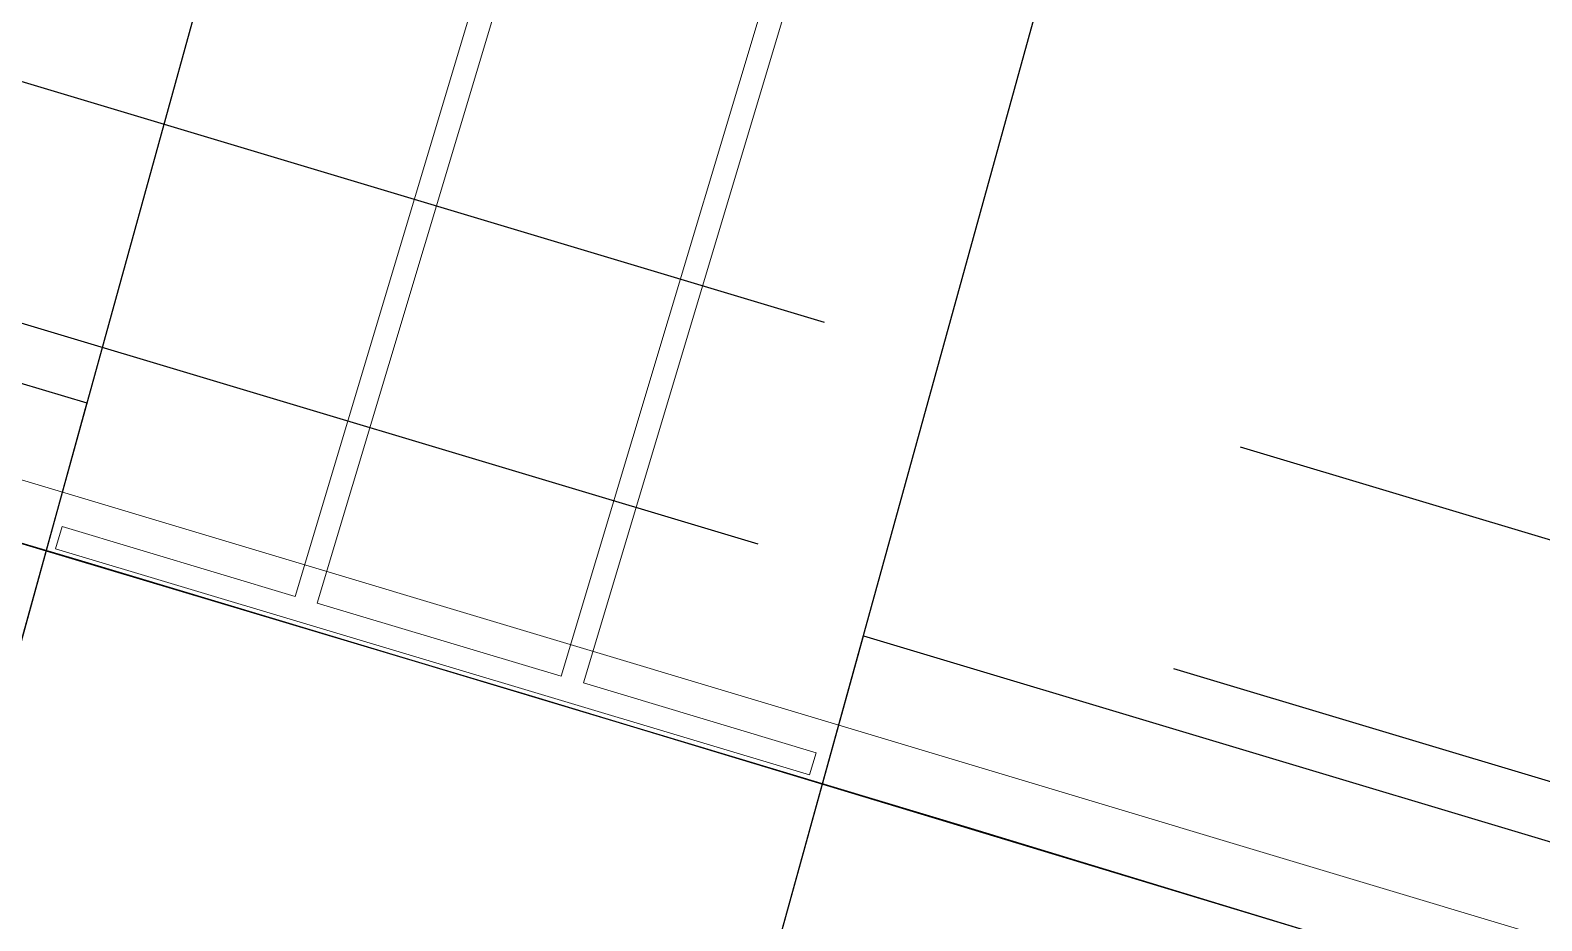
# Model space of a CAD drawing. Header units: millimetres. Extents: x 62878 to 70819, y -67946 to -61850.
# Drawn here: x 67624.13 to 67656.78, y -62157.9 to -62138.67 of the extents above; entities that cross this region are included whole.
import ezdxf

# ---------------------------------------------------------------- set-up
doc = ezdxf.new("R2010")
doc.units = ezdxf.units.MM
doc.linetypes.add('HIDDEN', pattern=[0.375, 0.25, -0.125])
doc.layers.add('alan hesabı1', color=7, linetype='Continuous', plot=False)
for name, color, linetype, lineweight in [('BA DÖŞ.-yeni', 11, 'Continuous', 30), ('Dog_dos_yeni', 63, 'Continuous', 5), ('DOGRAMA', 171, 'Continuous', 0), ('DUV.ALÇ.-yeni', 20, 'Continuous', 25), ('GOR-2', 152, 'Continuous', 20)]:
    doc.layers.add(name, color=color, linetype=linetype, lineweight=lineweight)

msp = doc.modelspace()

# ---------------------------------------------------------------- linework, layer by layer
msp.add_lwpolyline([(68896.02066502631, -63031.43519410248), (69030.25944186504, -63071.18378898385), (69185.2789618937, -62547.65255934227), (68892.99857577804, -62461.10726346668, 1.044367817173394), (68063.1984222013, -62298.72991434322, 0.2043746373996395), (63106.96025407397, -62494.78258919505, 0.3539527355379972), (62932.93996584662, -62997.825353625), (63753.18486962488, -65779.59786478638), (64154.95366467919, -67142.15251756221), (65336.72250243354, -66792.62198400985), (65336.69978150922, -66829.11190277508), (65270.53542169294, -66829.0707046726, 0.6267890062731037), (65270.19918370779, -67369.07059999109), (65531.84452784718, -67369.23351688065, 0.9262424964682344), (66130.08755876668, -67369.60602071379), (66391.73290290477, -67369.76893760463, 0.6267427171847498), (66392.06914089088, -66829.76904228561), (66326.14716633759, -66829.72799510749), (66326.16988726193, -66793.2380763422), (67506.155742504, -67144.12829054108), (68467.02457055586, -63899.0863823687), (68625.20366853199, -63946.03714330423), (68896.02440533682, -63031.42256234252)], format="xyb")
at = {"layer": 'alan hesabı1', "linetype": 'ByBlock'}
for points in [[(67254.78340788455, -62035.5381551746), (67625.3590469569, -62146.71728971075), (67482.85403843492, -62662.72422568098), (67113.11346845847, -62560.57959651196), (67122.17660657832, -62555.96880310152), (67133.24507917842, -62544.91410578205), (67140.3557328307, -62530.98011772546), (67142.81252721304, -62515.5307947666), (67140.37497417358, -62500.0784242784), (67133.28167838747, -62486.13559194728), (67122.22698106797, -62475.06711934719), (67112.9528106937, -62470.33441732559), (67180.9392302217, -62140.95369525213), (67220.6950114173, -62149.15955867371)], [(67499.72218626083, -62667.38422472992), (67642.12499140497, -62151.74736453727), (68011.41408029158, -62262.5405116498), (67982.40643200887, -62359.2270692957), (68015.39199672629, -62370.7743205091), (67878.84549421919, -62772.12093161388), (67859.56761105926, -62766.79521843434), (67772.8171045912, -62742.82950021746)]]:
    msp.add_lwpolyline(points, close=True, dxfattribs=at)
at = {"layer": 'BA DÖŞ.-yeni', "linetype": 'HIDDEN', "ltscale": 150}
msp.add_arc((65815.0392658321, -68607.15258971277), 6697.93692342701, 70.74616030420842, 109.2968468472022, dxfattribs=at)
at = {"layer": 'Dog_dos_yeni'}
for points in [[(67624.6814186461, -62149.86671592497), (67640.96438757665, -62154.75188969924), (67641.10806915822, -62154.27297884834), (67636.07950522378, -62152.76432224158), (67644.55671853799, -62124.50858203846), (67644.0778076871, -62124.36490045686), (67635.60059437293, -62152.62064065998), (67630.33257501305, -62151.04014326243), (67638.80978832723, -62122.78440305933), (67638.33087747631, -62122.64072147771), (67629.8536641621, -62150.89646168084), (67624.82510022764, -62149.38780507408), (67624.6814186461, -62149.86671592497)], [(67624.68141864603, -62149.86671592515), (67640.96438757665, -62154.75188969942), (67641.10806915825, -62154.27297884853), (67636.0795052237, -62152.76432224175), (67644.55671853796, -62124.50858203864), (67644.0778076871, -62124.36490045705), (67635.60059437287, -62152.62064066014), (67630.33257501299, -62151.04014326259), (67638.8097883272, -62122.78440305949), (67638.33087747626, -62122.64072147789), (67629.85366416204, -62150.896461681), (67624.82510022761, -62149.38780507424), (67624.68141864603, -62149.86671592515)]]:
    msp.add_lwpolyline(points, close=True, dxfattribs=at)
at = {"layer": 'DOGRAMA', "lineweight": -2}
msp.add_lwpolyline([(68355.72808668052, -61957.86010398282, 0.2737364000647933), (68066.90955003549, -62277.7212358757, 0.2092949010110247), (68023.71017518625, -62283.85188166666, 0.1983676314706158), (63201.05260393125, -62451.10786955556)], format="xyb", dxfattribs=at)
at = {"layer": 'DUV.ALÇ.-yeni', "linetype": 'HIDDEN', "ltscale": 75}
for p, q in [((67246.1794647777, -62026.43159986196), (68024.90400779102, -62260.06250164226)), ((67244.74264896172, -62031.22070837094), (68023.4671919751, -62264.85161015125))]:
    msp.add_line(p, q, dxfattribs=at)
at = {"layer": 'DUV.ALÇ.-yeni'}
for p, q in [((67482.85403843492, -62662.724225681), (67630.41707902393, -62128.40228691872)), ((67499.72218626083, -62667.38422472993), (67647.28562282198, -62133.06085216295))]:
    msp.add_line(p, q, dxfattribs=at)
at = {"layer": 'GOR-2', "ltscale": 75}
msp.add_line((67254.20868155814, -62037.45379857821), (68010.83935396519, -62264.45615505341), dxfattribs=at)

doc.saveas('drawing.dxf')
